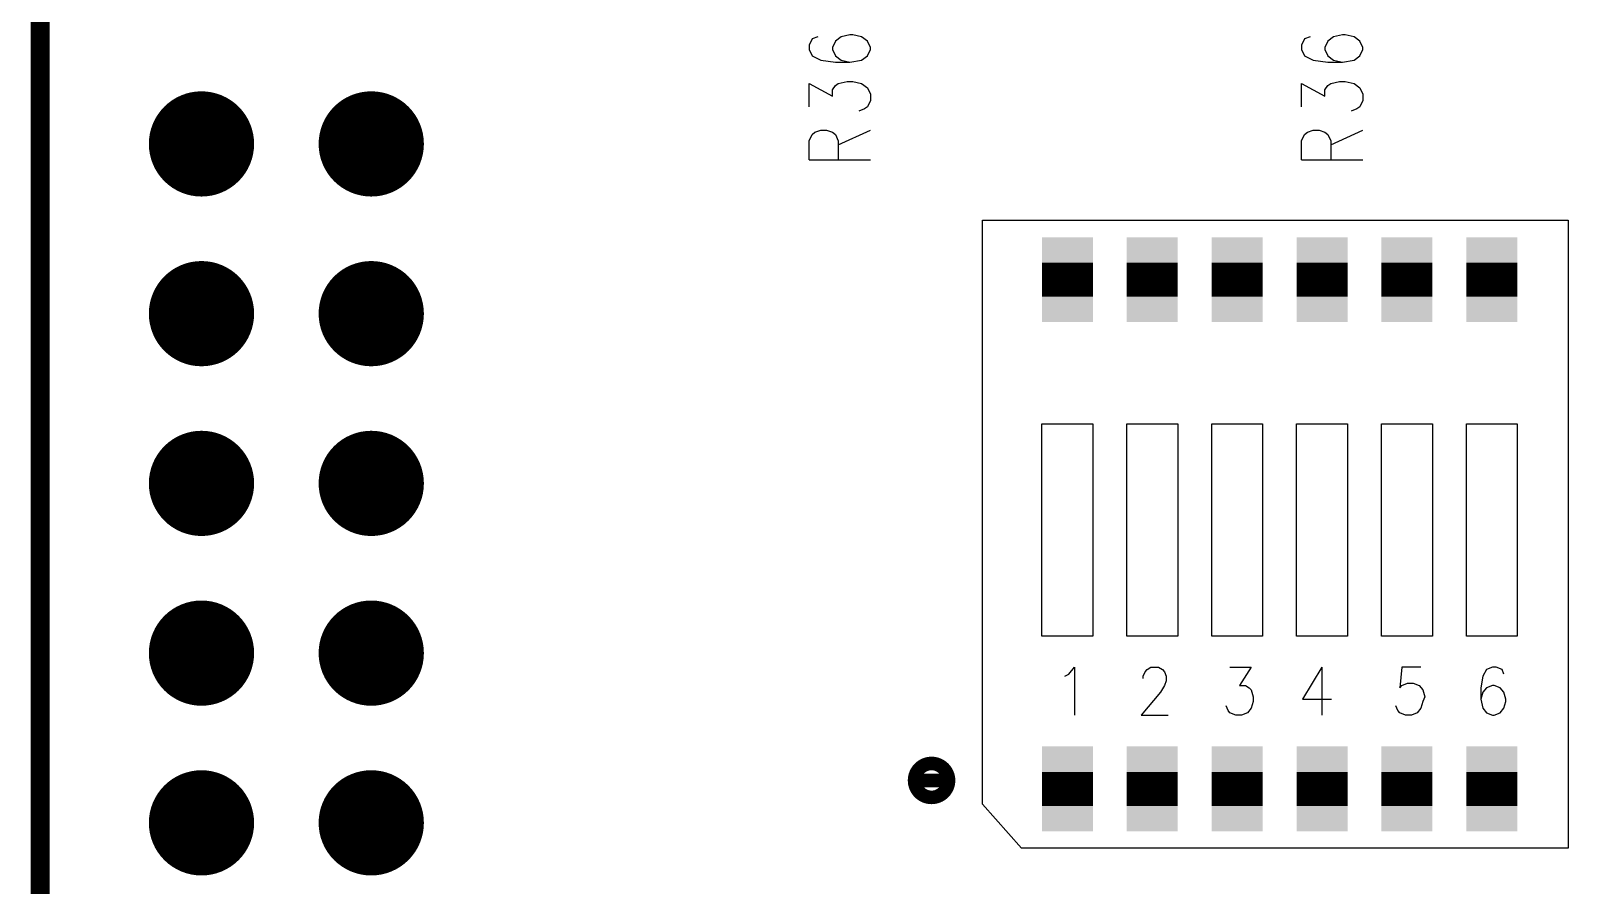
# Model space of a CAD drawing. Extents: x 12040 to 27945, y 10799 to 21199.
# Drawn here: x 15804 to 16710, y 15319 to 15822 of the extents above; entities that cross this region are included whole.
import ezdxf

# ---------------------------------------------------------------- set-up
doc = ezdxf.new("R2010")
doc.units = 0
doc.header["$MEASUREMENT"] = 0
doc.layers.add('ASSYDWGBOT_PHO', color=7, linetype='Continuous')

msp = doc.modelspace()

# ---------------------------------------------------------------- linework, layer by layer
at = {"layer": 'ASSYDWGBOT_PHO'}
for points, const_width in [([(15810, 20720.631), (15810, 13390.63)], 11.11), ([(16415.001, 15665.63), (16415.001, 15685.63)], 30), ([(16465, 15665.63), (16465, 15685.63)], 30), ([(16514.999, 15665.63), (16514.999, 15685.63)], 30), ([(16565.001, 15665.63), (16565.001, 15685.63)], 30), ([(16615, 15665.63), (16615, 15685.63)], 30), ([(16665.001, 15665.63), (16665.001, 15685.63)], 30), ([(16415.001, 15365.63), (16415.001, 15385.63)], 30), ([(16465, 15365.63), (16465, 15385.63)], 30), ([(16514.999, 15365.63), (16514.999, 15385.63)], 30), ([(16565.001, 15365.63), (16565.001, 15385.63)], 30), ([(16615, 15365.63), (16615, 15385.63)], 30), ([(16665.001, 15365.63), (16665.001, 15385.63)], 30)]:
    msp.add_lwpolyline(points, dxfattribs=dict(at, const_width=const_width))
for points in [[(16264.61, 15817.5), (16262.89, 15813.75)], [(16262.89, 15813.75), (16262.89, 15811.25)], [(16262.89, 15811.25), (16264.61, 15807.5)], [(16268.049, 15818.75), (16264.61, 15817.5)], [(16278.36, 15816.25), (16276.64, 15812.5)], [(16276.64, 15812.5), (16276.64, 15811.25)], [(16276.64, 15811.25), (16278.36, 15807.5)], [(16281.799, 15818.75), (16278.36, 15816.25)], [(16286.949, 15820), (16281.799, 15818.75)], [(16288.67, 15820), (16286.949, 15820)], [(16293.831, 15818.75), (16288.67, 15820)], [(16297.27, 15816.25), (16293.831, 15818.75)], [(16298.981, 15812.5), (16297.27, 15816.25)], [(16297.27, 15807.5), (16298.981, 15811.25)], [(16298.981, 15811.25), (16298.981, 15812.5)], [(16554.609, 15817.5), (16552.891, 15813.75)], [(16552.891, 15813.75), (16552.891, 15811.25)], [(16552.891, 15811.25), (16554.609, 15807.5)], [(16558.05, 15818.75), (16554.609, 15817.5)], [(16568.359, 15816.25), (16566.641, 15812.5)], [(16566.641, 15812.5), (16566.641, 15811.25)], [(16566.641, 15811.25), (16568.359, 15807.5)], [(16571.8, 15818.75), (16568.359, 15816.25)], [(16576.95, 15820), (16571.8, 15818.75)], [(16578.671, 15820), (16576.95, 15820)], [(16583.83, 15818.75), (16578.671, 15820)], [(16587.271, 15816.25), (16583.83, 15818.75)], [(16588.98, 15812.5), (16587.271, 15816.25)], [(16587.271, 15807.5), (16588.98, 15811.25)], [(16588.98, 15811.25), (16588.98, 15812.5)], [(16264.61, 15807.5), (16269.77, 15805)], [(16269.77, 15805), (16278.36, 15803.75)], [(16278.36, 15807.5), (16281.799, 15805)], [(16278.36, 15803.75), (16286.949, 15803.75)], [(16281.799, 15805), (16286.949, 15803.75)], [(16286.949, 15803.75), (16293.831, 15805)], [(16293.831, 15805), (16297.27, 15807.5)], [(16554.609, 15807.5), (16559.771, 15805)], [(16559.771, 15805), (16568.359, 15803.75)], [(16568.359, 15807.5), (16571.8, 15805)], [(16568.359, 15803.75), (16576.95, 15803.75)], [(16571.8, 15805), (16576.95, 15803.75)], [(16576.95, 15803.75), (16583.83, 15805)], [(16583.83, 15805), (16587.271, 15807.5)], [(16262.89, 15777.5), (16262.89, 15791.25)], [(16262.89, 15791.25), (16276.64, 15783.75)], [(16276.64, 15787.5), (16278.36, 15790)], [(16276.64, 15783.75), (16276.64, 15787.5)], [(16278.36, 15790), (16280.081, 15791.25)], [(16280.081, 15791.25), (16285.231, 15792.5)], [(16285.231, 15792.5), (16288.67, 15792.5)], [(16288.67, 15792.5), (16293.831, 15791.25)], [(16293.831, 15791.25), (16297.27, 15788.75)], [(16297.27, 15788.75), (16298.981, 15785)], [(16298.981, 15785), (16298.981, 15781.25)], [(16552.891, 15777.5), (16552.891, 15791.25)], [(16552.891, 15791.25), (16566.641, 15783.75)], [(16566.641, 15787.5), (16568.359, 15790)], [(16566.641, 15783.75), (16566.641, 15787.5)], [(16568.359, 15790), (16570.08, 15791.25)], [(16570.08, 15791.25), (16575.23, 15792.5)], [(16575.23, 15792.5), (16578.671, 15792.5)], [(16578.671, 15792.5), (16583.83, 15791.25)], [(16583.83, 15791.25), (16587.271, 15788.75)], [(16587.271, 15788.75), (16588.98, 15785)], [(16588.98, 15785), (16588.98, 15781.25)], [(16295.549, 15776.25), (16292.11, 15775)], [(16297.27, 15777.5), (16295.549, 15776.25)], [(16298.981, 15781.25), (16297.27, 15777.5)], [(16585.55, 15776.25), (16582.109, 15775)], [(16587.271, 15777.5), (16585.55, 15776.25)], [(16588.98, 15781.25), (16587.271, 15777.5)], [(16262.89, 15757.5), (16264.61, 15761.25)], [(16262.89, 15746.25), (16262.89, 15757.5)], [(16264.61, 15761.25), (16266.331, 15762.5)], [(16266.331, 15762.5), (16269.77, 15763.75)], [(16269.77, 15763.75), (16273.199, 15763.75)], [(16273.199, 15763.75), (16276.64, 15762.5)], [(16276.64, 15762.5), (16278.36, 15761.25)], [(16278.36, 15761.25), (16280.081, 15757.5)], [(16280.081, 15755), (16298.981, 15763.75)], [(16280.081, 15757.5), (16280.081, 15746.25)], [(16552.891, 15757.5), (16554.609, 15761.25)], [(16552.891, 15746.25), (16552.891, 15757.5)], [(16554.609, 15761.25), (16556.33, 15762.5)], [(16556.33, 15762.5), (16559.771, 15763.75)], [(16559.771, 15763.75), (16563.2, 15763.75)], [(16563.2, 15763.75), (16566.641, 15762.5)], [(16566.641, 15762.5), (16568.359, 15761.25)], [(16568.359, 15761.25), (16570.08, 15757.5)], [(16570.08, 15755), (16588.98, 15763.75)], [(16570.08, 15757.5), (16570.08, 15746.25)], [(16262.89, 15746.25), (16298.981, 15746.25)], [(16552.891, 15746.25), (16588.98, 15746.25)], [(16365, 15710.63), (16709.999, 15710.63)], [(16365, 15366.63), (16365, 15710.63)], [(16709.999, 15710.63), (16709.999, 15340.63)], [(16400, 15590.63), (16430, 15590.63)], [(16400, 15465.63), (16400, 15590.63)], [(16430, 15590.63), (16430, 15465.63)], [(16450.001, 15590.63), (16480, 15590.63)], [(16450.001, 15465.63), (16450.001, 15590.63)], [(16480, 15590.63), (16480, 15465.63)], [(16500, 15590.63), (16530.001, 15590.63)], [(16500, 15465.63), (16500, 15590.63)], [(16530.001, 15590.63), (16530.001, 15465.63)], [(16549.999, 15590.63), (16580, 15590.63)], [(16549.999, 15465.63), (16549.999, 15590.63)], [(16580, 15590.63), (16580, 15465.63)], [(16600, 15590.63), (16629.999, 15590.63)], [(16600, 15465.63), (16600, 15590.63)], [(16629.999, 15590.63), (16629.999, 15465.63)], [(16650, 15590.63), (16680, 15590.63)], [(16650, 15465.63), (16650, 15590.63)], [(16680, 15590.63), (16680, 15465.63)], [(16430, 15465.63), (16400, 15465.63)], [(16480, 15465.63), (16450.001, 15465.63)], [(16530.001, 15465.63), (16500, 15465.63)], [(16580, 15465.63), (16549.999, 15465.63)], [(16629.999, 15465.63), (16600, 15465.63)], [(16680, 15465.63), (16650, 15465.63)], [(16413.5, 15441.97), (16415.77, 15443.31)], [(16415.77, 15443.31), (16419.18, 15447.34)], [(16419.18, 15447.34), (16419.18, 15419.13)], [(16459.641, 15441.97), (16460.77, 15444.66)], [(16459.641, 15440.63), (16459.641, 15441.97)], [(16460.77, 15444.66), (16461.91, 15446)], [(16461.91, 15446), (16464.18, 15447.34)], [(16464.18, 15447.34), (16468.731, 15447.34)], [(16468.731, 15447.34), (16471.001, 15446)], [(16471.001, 15446), (16472.139, 15444.66)], [(16472.139, 15444.66), (16473.27, 15441.97)], [(16473.27, 15441.97), (16473.27, 15439.28)], [(16510.771, 15447.34), (16523.27, 15447.34)], [(16523.27, 15447.34), (16516.451, 15436.59)], [(16564.859, 15447.34), (16553.499, 15428.53)], [(16564.859, 15447.34), (16564.859, 15419.13)], [(16611.91, 15447.34), (16610.769, 15435.25)], [(16623.27, 15447.34), (16611.91, 15447.34)], [(16659.639, 15441.97), (16658.501, 15435.25)], [(16661.909, 15446), (16659.639, 15441.97)], [(16665.319, 15447.34), (16661.909, 15446)], [(16667.589, 15447.34), (16665.319, 15447.34)], [(16671, 15446), (16667.589, 15447.34)], [(16672.14, 15443.31), (16671, 15446)], [(16469.86, 15432.56), (16458.5, 15419.13)], [(16472.139, 15436.59), (16469.86, 15432.56)], [(16473.27, 15439.28), (16472.139, 15436.59)], [(16516.451, 15436.59), (16519.859, 15436.59)], [(16519.859, 15436.59), (16522.141, 15435.25)], [(16522.141, 15435.25), (16523.27, 15433.91)], [(16523.27, 15433.91), (16524.41, 15429.88)], [(16610.769, 15435.25), (16611.91, 15436.59)], [(16611.91, 15436.59), (16615.32, 15437.94)], [(16615.32, 15437.94), (16618.731, 15437.94)], [(16618.731, 15437.94), (16622.141, 15436.59)], [(16622.141, 15436.59), (16624.411, 15433.91)], [(16624.411, 15433.91), (16625.549, 15429.88)], [(16658.501, 15435.25), (16658.501, 15428.53)], [(16659.639, 15432.56), (16658.501, 15428.53)], [(16661.909, 15435.25), (16659.639, 15432.56)], [(16665.319, 15436.59), (16661.909, 15435.25)], [(16666.451, 15436.59), (16665.319, 15436.59)], [(16669.861, 15435.25), (16666.451, 15436.59)], [(16672.14, 15432.56), (16669.861, 15435.25)], [(16673.269, 15428.53), (16672.14, 15432.56)], [(16509.64, 15421.81), (16508.499, 15424.5)], [(16510.771, 15420.47), (16509.64, 15421.81)], [(16523.27, 15423.16), (16521, 15420.47)], [(16524.41, 15427.19), (16523.27, 15423.16)], [(16524.41, 15429.88), (16524.41, 15427.19)], [(16553.499, 15428.53), (16570.551, 15428.53)], [(16609.64, 15421.81), (16608.5, 15424.5)], [(16610.769, 15420.47), (16609.64, 15421.81)], [(16623.27, 15423.16), (16621, 15420.47)], [(16624.411, 15427.19), (16623.27, 15423.16)], [(16625.549, 15429.88), (16624.411, 15427.19)], [(16658.501, 15428.53), (16659.639, 15423.16)], [(16659.639, 15423.16), (16661.909, 15420.47)], [(16669.861, 15420.47), (16672.14, 15423.16)], [(16672.14, 15423.16), (16673.269, 15427.19)], [(16673.269, 15427.19), (16673.269, 15428.53)], [(16458.5, 15419.13), (16474.409, 15419.13)], [(16514.179, 15419.13), (16510.771, 15420.47)], [(16517.59, 15419.13), (16514.179, 15419.13)], [(16521, 15420.47), (16517.59, 15419.13)], [(16614.18, 15419.13), (16610.769, 15420.47)], [(16617.59, 15419.13), (16614.18, 15419.13)], [(16621, 15420.47), (16617.59, 15419.13)], [(16661.909, 15420.47), (16665.319, 15419.13)], [(16665.319, 15419.13), (16666.451, 15419.13)], [(16666.451, 15419.13), (16669.861, 15420.47)], [(16388, 15340.63), (16365, 15366.63)], [(16709.999, 15340.63), (16388, 15340.63)]]:
    msp.add_lwpolyline(points, dxfattribs=at)
at = {"layer": 'ASSYDWGBOT_PHO', "const_width": 31}
for points in [[(15889.5, 15755.63, 1), (15920.5, 15755.63, 1), (15889.5, 15755.63)], [(15989.499, 15755.63, 1), (16020.499, 15755.63, 1), (15989.499, 15755.63)], [(15889.5, 15655.63, 1), (15920.5, 15655.63, 1), (15889.5, 15655.63)], [(15989.499, 15655.63, 1), (16020.499, 15655.63, 1), (15989.499, 15655.63)], [(15889.5, 15555.63, 1), (15920.5, 15555.63, 1), (15889.5, 15555.63)], [(15989.499, 15555.63, 1), (16020.499, 15555.63, 1), (15989.499, 15555.63)], [(15889.5, 15455.63, 1), (15920.5, 15455.63, 1), (15889.5, 15455.63)], [(15989.499, 15455.63, 1), (16020.499, 15455.63, 1), (15989.499, 15455.63)], [(15889.5, 15355.63, 1), (15920.5, 15355.63, 1), (15889.5, 15355.63)], [(15989.499, 15355.63, 1), (16020.499, 15355.63, 1), (15989.499, 15355.63)]]:
    msp.add_lwpolyline(points, format="xyb", dxfattribs=at)
at = {"layer": 'ASSYDWGBOT_PHO', "const_width": 8}
for points in [[(16344.999, 15380.63, 1), (16325.001, 15380.63, 1)], [(16325.001, 15380.63, 1), (16344.999, 15380.63)]]:
    msp.add_lwpolyline(points, format="xyb", close=True, dxfattribs=at)
at = {"layer": 'ASSYDWGBOT_PHO'}
for points in [[(16430.001, 15670.63), (16400.001, 15670.63), (16430.001, 15700.63), (16400.001, 15700.63)], [(16480, 15670.63), (16450, 15670.63), (16480, 15700.63), (16450, 15700.63)], [(16529.999, 15670.63), (16499.999, 15670.63), (16529.999, 15700.63), (16499.999, 15700.63)], [(16580.001, 15670.63), (16550.001, 15670.63), (16580.001, 15700.63), (16550.001, 15700.63)], [(16630, 15670.63), (16600, 15670.63), (16630, 15700.63), (16600, 15700.63)], [(16680.001, 15670.63), (16650.001, 15670.63), (16680.001, 15700.63), (16650.001, 15700.63)], [(16400.001, 15680.63), (16430.001, 15680.63), (16400.001, 15650.63), (16430.001, 15650.63)], [(16450, 15680.63), (16480, 15680.63), (16450, 15650.63), (16480, 15650.63)], [(16499.999, 15680.63), (16529.999, 15680.63), (16499.999, 15650.63), (16529.999, 15650.63)], [(16550.001, 15680.63), (16580.001, 15680.63), (16550.001, 15650.63), (16580.001, 15650.63)], [(16600, 15680.63), (16630, 15680.63), (16600, 15650.63), (16630, 15650.63)], [(16650.001, 15680.63), (16680.001, 15680.63), (16650.001, 15650.63), (16680.001, 15650.63)], [(16430.001, 15370.63), (16400.001, 15370.63), (16430.001, 15400.63), (16400.001, 15400.63)], [(16480, 15370.63), (16450, 15370.63), (16480, 15400.63), (16450, 15400.63)], [(16529.999, 15370.63), (16499.999, 15370.63), (16529.999, 15400.63), (16499.999, 15400.63)], [(16580.001, 15370.63), (16550.001, 15370.63), (16580.001, 15400.63), (16550.001, 15400.63)], [(16630, 15370.63), (16600, 15370.63), (16630, 15400.63), (16600, 15400.63)], [(16680.001, 15370.63), (16650.001, 15370.63), (16680.001, 15400.63), (16650.001, 15400.63)], [(16400.001, 15380.63), (16430.001, 15380.63), (16400.001, 15350.63), (16430.001, 15350.63)], [(16450, 15380.63), (16480, 15380.63), (16450, 15350.63), (16480, 15350.63)], [(16499.999, 15380.63), (16529.999, 15380.63), (16499.999, 15350.63), (16529.999, 15350.63)], [(16550.001, 15380.63), (16580.001, 15380.63), (16550.001, 15350.63), (16580.001, 15350.63)], [(16600, 15380.63), (16630, 15380.63), (16600, 15350.63), (16630, 15350.63)], [(16650.001, 15380.63), (16680.001, 15380.63), (16650.001, 15350.63), (16680.001, 15350.63)]]:
    msp.add_solid(points, dxfattribs=at)

doc.saveas('drawing.dxf')
